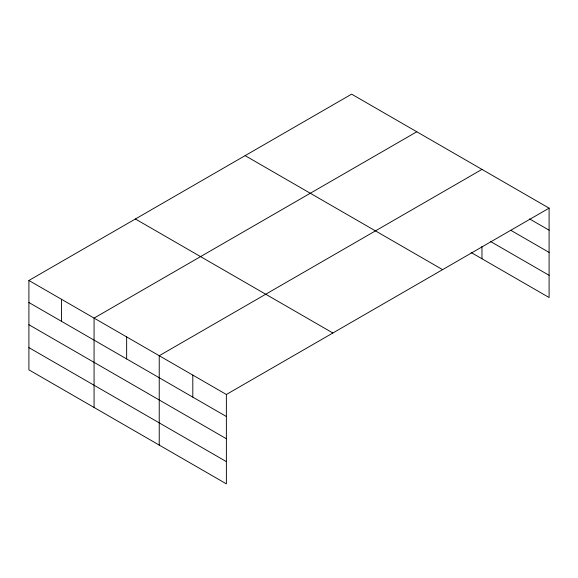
<?xml version="1.0" encoding="UTF-8"?>
<svg xmlns="http://www.w3.org/2000/svg" width="578" height="578" viewBox="0 0 578 578"><rect width="100%" height="100%" fill="white"/><g stroke="black" fill="none" stroke-linecap="round" stroke-linejoin="round"><path stroke-width="0.87" d="M28.9 280.474L226.374 394.485L226.374 483.851L28.9 369.841L28.9 280.474L351.626 94.149L549.1 208.159L549.1 297.526L471.099 252.492M416.789 131.777L94.069 318.095L94.069 407.461M481.958 169.397L159.232 355.723L159.232 445.089M226.374 394.485L549.1 208.159M529.585 218.925L549.1 230.189M510.844 230.326L549.1 252.413M490.549 241.503L549.1 275.309M245.123 155.634L442.604 269.651M135.397 218.99L332.877 333M28.9 302.504L226.374 416.514M28.9 324.728L226.374 438.738M28.9 347.616L226.374 461.627M481.958 246.322L481.958 258.763M192.806 375.1L192.806 397.137M126.647 336.909L126.647 358.938M61.485 299.288L61.485 321.317"/></g></svg>
